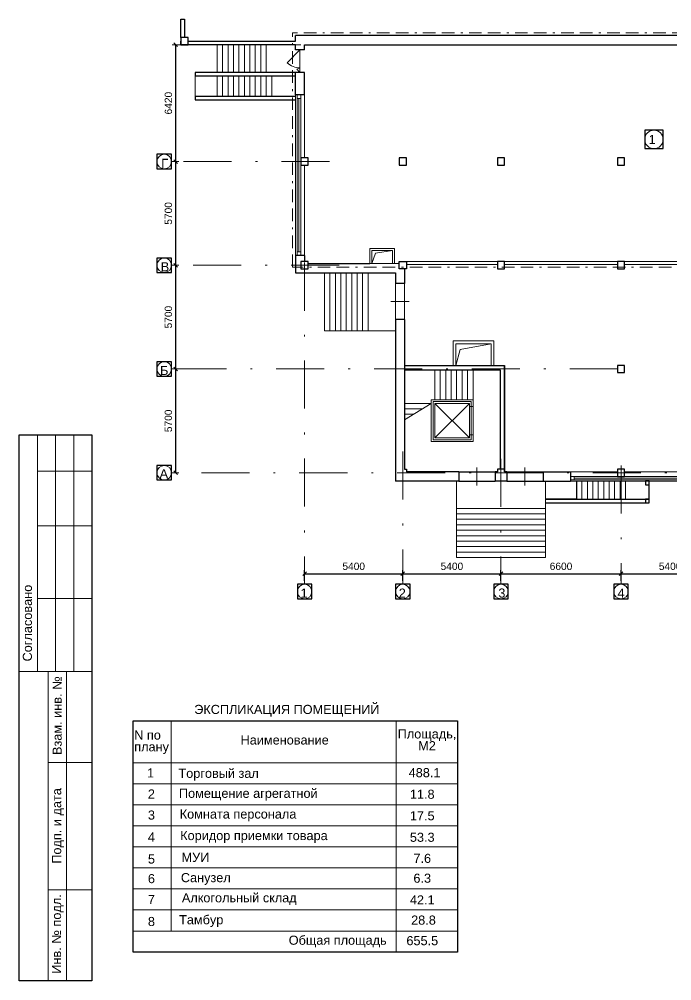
# Model space of a CAD drawing. Header units: metres. Extents: x 0 to 81, y 0.1 to 53.8.
# Drawn here: x 0 to 35.9, y 1 to 53.8 of the extents above; entities that cross this region are included whole.
import ezdxf
from ezdxf.enums import TextEntityAlignment as Align

# ---------------------------------------------------------------- set-up
doc = ezdxf.new("R2010")
doc.units = ezdxf.units.M
doc.header["$MEASUREMENT"] = 0
doc.linetypes.add('( Border )', pattern=[1.751, 0.5, -0.25, 0.5, -0.25, 0.001, -0.25])
doc.linetypes.add('DGN Style 4', pattern=[5.284542, 2.640621, -1.32031, 0.003301, -1.32031])
doc.layers.get('DEFPOINTS').update_dxf_attribs({"lineweight": 0})
doc.layers.add('Level 63', color=7, linetype='Continuous', lineweight=0)
doc.layers.add('YOLO_STAMP', color=1, linetype='Continuous')
doc.layers.add('YOLO_TABLE', color=1, linetype='Continuous')
doc.layers.add('Стена', color=250, linetype='Continuous', lineweight=53, true_color=0x2d2d2d)
doc.styles.get("Standard").update_dxf_attribs({"font": 'txt.shx'})
doc.styles.add('Style-Arial', font='arial.ttf')
doc.dimstyles.get("Standard").update_dxf_attribs({"dimtxt": 0.18, "dimasz": 0.18, "dimexe": 0.18, "dimexo": 0.0625, "dimgap": 0.09, "dimtad": 0, "dimtih": 1, "dimtoh": 1, "dimdec": 4, "dimzin": 0, "dimdsep": 46, "dimtxsty": 'Standard', "dimcen": 0.09, "dimadec": 0, "dimazin": 0, "dimtfac": 1, "dimtdec": 4, "dimtofl": 0, "dimtmove": 0, "dimatfit": 3, "dimfxl": 1, "dimtolj": 1, "dimtzin": 0, "dimarcsym": 0})

# ---------------------------------------------------------------- blocks, each defined once
blk = doc.blocks.new('_Oblique')
at = {"color": 0, "linetype": 'ByBlock', "lineweight": -2}
blk.add_line((0.5, 0.5), (-0.5, -0.5), dxfattribs=at)
blk = doc.blocks.new('*D2')
at = {"color": 5, "linetype": 'Continuous', "lineweight": 0, "transparency": 16777216}
for p, q in [((8.775, 34.619), (8.408, 34.619)), ((8.773, 28.919), (8.408, 28.919))]:
    blk.add_line(p, q, dxfattribs=at)
at = {"color": 0, "linetype": 'Continuous', "lineweight": -2, "transparency": 16777216}
blk.add_line((8.608, 28.919), (8.608, 34.619), dxfattribs=at)
at = {"layer": 'DEFPOINTS', "color": 0, "linetype": 'Continuous', "lineweight": 0, "transparency": 16777216}
for p in [(8.608, 34.619), (8.975, 34.619), (8.973, 28.919)]:
    blk.add_point(p, dxfattribs=at)
at = {"color": 0, "linetype": 'Continuous', "lineweight": -2, "transparency": 16777216, "xscale": 0.2, "yscale": 0.2, "zscale": 0.2}
for p, rotation in [((8.608, 34.619), 90), ((8.608, 28.919), 270)]:
    blk.add_blockref('_Oblique', p, dxfattribs=dict(at, rotation=rotation))
at = {"color": 0, "linetype": 'Continuous', "lineweight": 0, "transparency": 16777216, "insert": (8.204, 31.769), "char_height": 0.4, "attachment_point": 5, "rotation": 90, "style": 'Style-Arial'}
blk.add_mtext('5700', dxfattribs=at)
blk = doc.blocks.new('*D3')
at = {"color": 5, "linetype": 'Continuous', "lineweight": 0, "transparency": 16777216}
for p, q in [((8.775, 40.319), (8.408, 40.319)), ((8.775, 34.619), (8.408, 34.619))]:
    blk.add_line(p, q, dxfattribs=at)
at = {"color": 0, "linetype": 'Continuous', "lineweight": -2, "transparency": 16777216}
blk.add_line((8.608, 34.619), (8.608, 40.319), dxfattribs=at)
at = {"layer": 'DEFPOINTS', "color": 0, "linetype": 'Continuous', "lineweight": 0, "transparency": 16777216}
for p in [(8.608, 40.319), (8.975, 40.319), (8.975, 34.619)]:
    blk.add_point(p, dxfattribs=at)
at = {"color": 0, "linetype": 'Continuous', "lineweight": -2, "transparency": 16777216, "xscale": 0.2, "yscale": 0.2, "zscale": 0.2}
for p, rotation in [((8.608, 40.319), 90), ((8.608, 34.619), 270)]:
    blk.add_blockref('_Oblique', p, dxfattribs=dict(at, rotation=rotation))
at = {"color": 0, "linetype": 'Continuous', "lineweight": 0, "transparency": 16777216, "insert": (8.204, 37.469), "char_height": 0.4, "attachment_point": 5, "rotation": 90, "style": 'Style-Arial'}
blk.add_mtext('5700', dxfattribs=at)
blk = doc.blocks.new('*D4')
at = {"color": 5, "linetype": 'Continuous', "lineweight": 0, "transparency": 16777216}
for p, q in [((8.778, 46.019), (8.408, 46.019)), ((8.775, 40.319), (8.408, 40.319))]:
    blk.add_line(p, q, dxfattribs=at)
at = {"color": 0, "linetype": 'Continuous', "lineweight": -2, "transparency": 16777216}
blk.add_line((8.608, 40.319), (8.608, 46.019), dxfattribs=at)
at = {"layer": 'DEFPOINTS', "color": 0, "linetype": 'Continuous', "lineweight": 0, "transparency": 16777216}
for p in [(8.608, 46.019), (8.978, 46.019), (8.975, 40.319)]:
    blk.add_point(p, dxfattribs=at)
at = {"color": 0, "linetype": 'Continuous', "lineweight": -2, "transparency": 16777216, "xscale": 0.2, "yscale": 0.2, "zscale": 0.2}
for p, rotation in [((8.608, 46.019), 90), ((8.608, 40.319), 270)]:
    blk.add_blockref('_Oblique', p, dxfattribs=dict(at, rotation=rotation))
at = {"color": 0, "linetype": 'Continuous', "lineweight": 0, "transparency": 16777216, "insert": (8.204, 43.169), "char_height": 0.4, "attachment_point": 5, "rotation": 90, "style": 'Style-Arial'}
blk.add_mtext('5700', dxfattribs=at)
blk = doc.blocks.new('*D5')
at = {"color": 5, "linetype": 'Continuous', "lineweight": 0, "transparency": 16777216}
for p, q in [((15.495, 52.439), (8.408, 52.439)), ((8.778, 46.019), (8.408, 46.019))]:
    blk.add_line(p, q, dxfattribs=at)
at = {"color": 0, "linetype": 'Continuous', "lineweight": -2, "transparency": 16777216}
blk.add_line((8.608, 46.019), (8.608, 52.439), dxfattribs=at)
at = {"layer": 'DEFPOINTS', "color": 0, "linetype": 'Continuous', "lineweight": 0, "transparency": 16777216}
for p in [(8.608, 52.439), (15.695, 52.439), (8.978, 46.019)]:
    blk.add_point(p, dxfattribs=at)
at = {"color": 0, "linetype": 'Continuous', "lineweight": -2, "transparency": 16777216, "xscale": 0.2, "yscale": 0.2, "zscale": 0.2}
for p, rotation in [((8.608, 52.439), 90), ((8.608, 46.019), 270)]:
    blk.add_blockref('_Oblique', p, dxfattribs=dict(at, rotation=rotation))
at = {"color": 0, "linetype": 'Continuous', "lineweight": 0, "transparency": 16777216, "insert": (8.204, 49.229), "char_height": 0.4, "attachment_point": 5, "rotation": 90, "style": 'Style-Arial'}
blk.add_mtext('6420', dxfattribs=at)
blk = doc.blocks.new('*D6')
at = {"color": 0, "linetype": 'Continuous', "lineweight": -2, "transparency": 16777216}
for p, q in [((15.695, 22.986), (15.695, 23.569)), ((15.695, 23.369), (21.095, 23.369)), ((21.095, 22.986), (21.095, 23.569))]:
    blk.add_line(p, q, dxfattribs=at)
at = {"layer": 'DEFPOINTS', "color": 0, "linetype": 'Continuous', "lineweight": 0, "transparency": 16777216}
for p in [(21.095, 23.369), (15.695, 22.786), (21.095, 22.786)]:
    blk.add_point(p, dxfattribs=at)
at = {"color": 0, "linetype": 'Continuous', "lineweight": -2, "transparency": 16777216, "xscale": 0.2, "yscale": 0.2, "zscale": 0.2, "rotation": 180}
blk.add_blockref('_Oblique', (15.695, 23.369), dxfattribs=at)
at = {"color": 0, "linetype": 'Continuous', "lineweight": -2, "transparency": 16777216, "xscale": 0.2, "yscale": 0.2, "zscale": 0.2}
blk.add_blockref('_Oblique', (21.095, 23.369), dxfattribs=at)
at = {"color": 0, "linetype": 'Continuous', "lineweight": 0, "transparency": 16777216, "insert": (18.395, 23.774), "char_height": 0.4, "attachment_point": 5, "style": 'Style-Arial'}
blk.add_mtext('5400', dxfattribs=at)
blk = doc.blocks.new('*D7')
at = {"color": 0, "linetype": 'Continuous', "lineweight": -2, "transparency": 16777216}
for p, q in [((21.095, 22.986), (21.095, 23.569)), ((21.095, 23.369), (26.495, 23.369)), ((26.495, 22.986), (26.495, 23.569))]:
    blk.add_line(p, q, dxfattribs=at)
at = {"layer": 'DEFPOINTS', "color": 0, "linetype": 'Continuous', "lineweight": 0, "transparency": 16777216}
for p in [(26.495, 23.369), (21.095, 22.786), (26.495, 22.786)]:
    blk.add_point(p, dxfattribs=at)
at = {"color": 0, "linetype": 'Continuous', "lineweight": -2, "transparency": 16777216, "xscale": 0.2, "yscale": 0.2, "zscale": 0.2, "rotation": 180}
blk.add_blockref('_Oblique', (21.095, 23.369), dxfattribs=at)
at = {"color": 0, "linetype": 'Continuous', "lineweight": -2, "transparency": 16777216, "xscale": 0.2, "yscale": 0.2, "zscale": 0.2}
blk.add_blockref('_Oblique', (26.495, 23.369), dxfattribs=at)
at = {"color": 0, "linetype": 'Continuous', "lineweight": 0, "transparency": 16777216, "insert": (23.795, 23.774), "char_height": 0.4, "attachment_point": 5, "style": 'Style-Arial'}
blk.add_mtext('5400', dxfattribs=at)
blk = doc.blocks.new('*D8')
at = {"color": 0, "linetype": 'Continuous', "lineweight": -2, "transparency": 16777216}
for p, q in [((26.495, 22.986), (26.495, 23.569)), ((26.495, 23.369), (33.095, 23.369)), ((33.095, 22.986), (33.095, 23.569))]:
    blk.add_line(p, q, dxfattribs=at)
at = {"layer": 'DEFPOINTS', "color": 0, "linetype": 'Continuous', "lineweight": 0, "transparency": 16777216}
for p in [(33.095, 23.369), (26.495, 22.786), (33.095, 22.786)]:
    blk.add_point(p, dxfattribs=at)
at = {"color": 0, "linetype": 'Continuous', "lineweight": -2, "transparency": 16777216, "xscale": 0.2, "yscale": 0.2, "zscale": 0.2, "rotation": 180}
blk.add_blockref('_Oblique', (26.495, 23.369), dxfattribs=at)
at = {"color": 0, "linetype": 'Continuous', "lineweight": -2, "transparency": 16777216, "xscale": 0.2, "yscale": 0.2, "zscale": 0.2}
blk.add_blockref('_Oblique', (33.095, 23.369), dxfattribs=at)
at = {"color": 0, "linetype": 'Continuous', "lineweight": 0, "transparency": 16777216, "insert": (29.795, 23.774), "char_height": 0.4, "attachment_point": 5, "style": 'Style-Arial'}
blk.add_mtext('6600', dxfattribs=at)
blk = doc.blocks.new('*D9')
at = {"color": 0, "linetype": 'Continuous', "lineweight": -2, "transparency": 16777216}
for p, q in [((33.095, 22.986), (33.095, 23.569)), ((33.095, 23.369), (38.495, 23.369)), ((38.495, 22.986), (38.495, 23.569))]:
    blk.add_line(p, q, dxfattribs=at)
at = {"layer": 'DEFPOINTS', "color": 0, "linetype": 'Continuous', "lineweight": 0, "transparency": 16777216}
for p in [(38.495, 23.369), (33.095, 22.786), (38.495, 22.786)]:
    blk.add_point(p, dxfattribs=at)
at = {"color": 0, "linetype": 'Continuous', "lineweight": -2, "transparency": 16777216, "xscale": 0.2, "yscale": 0.2, "zscale": 0.2, "rotation": 180}
blk.add_blockref('_Oblique', (33.095, 23.369), dxfattribs=at)
at = {"color": 0, "linetype": 'Continuous', "lineweight": -2, "transparency": 16777216, "xscale": 0.2, "yscale": 0.2, "zscale": 0.2}
blk.add_blockref('_Oblique', (38.495, 23.369), dxfattribs=at)
at = {"color": 0, "linetype": 'Continuous', "lineweight": 0, "transparency": 16777216, "insert": (35.795, 23.774), "char_height": 0.4, "attachment_point": 5, "style": 'Style-Arial'}
blk.add_mtext('5400', dxfattribs=at)

msp = doc.modelspace()

# ---------------------------------------------------------------- linework, layer by layer
at = {"color": 1, "linetype": '( Border )', "lineweight": 13, "ltscale": 1.388889}
for p, q in [((61.89973406, 53.09918145), (15.03473406, 53.09918145)), ((15.03473406, 40.21918145), (15.03473406, 53.09918145)), ((38.39473406, 40.21918145), (15.03473406, 40.21918145))]:
    msp.add_line(p, q, dxfattribs=at)
at = {"color": 7, "linetype": 'Continuous', "lineweight": 30}
for p, q in [((61.74973406, 52.94918145), (15.18473406, 52.94918145)), ((15.18473406, 40.84918145), (15.18473406, 39.90918145))]:
    msp.add_line(p, q, dxfattribs=at)
at = {"color": 7, "linetype": 'Continuous', "lineweight": 0}
for p, q in [((15.43973406, 52.15918145), (14.73262728, 51.45207467)), ((15.43973406, 52.15918145), (15.43973406, 50.90918145)), ((15.26295737, 51.08595815), (15.43973406, 50.90918145)), ((15.38473406, 49.47918145), (15.38473406, 41.04918145)), ((4.0000314, 31.00001541), (4.0000314, 1.00001541)), ((30.52473406, 28.61918145), (46.37473406, 28.61918145)), ((6.2738689, 11.81950488), (24.10958135, 11.81950488)), ((6.2738689, 10.66450488), (24.10958135, 10.66450488)), ((6.2738689, 9.50950488), (24.10958135, 9.50950488)), ((6.2738689, 8.35450488), (24.10958135, 8.35450488)), ((6.2738689, 7.19950488), (24.10958135, 7.19950488)), ((6.2738689, 6.04450488), (24.10958135, 6.04450488)), ((6.2738689, 4.88950488), (24.10958135, 4.88950488)), ((6.2738689, 3.73450488), (24.10958135, 3.73450488))]:
    msp.add_line(p, q, dxfattribs=at)
at = {"color": 1, "linetype": 'DGN Style 4', "lineweight": 0}
for p, q in [((17.06412759, 46.01918145), (8.37508823, 46.01918145)), ((17.59061269, 40.31918145), (8.37508823, 40.31918145)), ((15.69473406, 40.46385111), (15.69473406, 22.78591066)), ((32.92006105, 34.61918145), (8.37508823, 34.61918145)), ((21.09473406, 30.08527329), (21.09473406, 22.78591066)), ((26.49473406, 29.69090598), (26.49473406, 22.78591066)), ((33.09473406, 29.32158384), (33.09473406, 22.78591066)), ((61.09473406, 28.91918145), (8.37508823, 28.91918145))]:
    msp.add_line(p, q, dxfattribs=at)
at = {"color": 7, "linetype": 'Continuous', "lineweight": 13}
for p, q in [((15.69473406, 40.84918145), (15.69473406, 45.81918145)), ((38.29473406, 40.51918145), (21.29473406, 40.51918145)), ((26.29473406, 40.36918145), (21.29473406, 40.36918145)), ((32.89473406, 40.36918145), (26.69473406, 40.36918145)), ((38.29473406, 40.36918145), (33.29473406, 40.36918145)), ((6.2738689, 15.28450488), (24.10958135, 15.28450488)), ((6.2738689, 15.28450488), (6.2738689, 2.57950488)), ((8.34927556, 15.28450488), (8.34927556, 3.73450488)), ((20.7318906, 15.28450488), (20.7318906, 2.57950488)), ((24.10958135, 15.28450488), (24.10958135, 2.57950488)), ((6.2738689, 12.97450488), (24.10958135, 12.97450488)), ((6.2738689, 2.57950488), (24.10958135, 2.57950488))]:
    msp.add_line(p, q, dxfattribs=at)
at = {"color": 7, "linetype": 'Continuous', "lineweight": 0}
for centre in [(7.9761564, 46.01918145), (7.9761564, 40.31918145), (7.9761564, 34.61918145), (7.9761564, 28.91918145), (15.69473406, 22.38697884), (21.09473406, 22.38697884), (26.49473406, 22.38697884), (33.09473406, 22.38697884)]:
    msp.add_circle(centre, 0.39893182, dxfattribs=at)
for centre, radius, start, end in [((15.43973406, 52.15918145), 1, 225, 270), ((15.43973406, 50.90918145), 0.25, 90, 135)]:
    msp.add_arc(centre, radius, start, end, dxfattribs=at)
at = {"layer": 'Level 63', "color": 7, "linetype": 'Continuous', "lineweight": 13}
for p, q in [((0.0000314, 31.00001541), (4.0000314, 31.00001541)), ((0.0000314, 31.00001541), (0.0000314, 18.00001541)), ((1.0000314, 31.00001541), (1.0000314, 18.00001541)), ((2.0000314, 31.00001541), (2.0000314, 18.00001541)), ((3.0000314, 31.00001541), (3.0000314, 18.00001541)), ((1.0000314, 29.00001541), (4.0000314, 29.00001541)), ((1.0000314, 26.00001541), (4.0000314, 26.00001541)), ((1.0000314, 22.00001541), (4.0000314, 22.00001541)), ((0.0000314, 18.00001541), (4.0000314, 18.00001541)), ((1.6000314, 18.00001541), (4.0000314, 18.00001541)), ((2.6000314, 1.00001541), (2.6000314, 18.00001541)), ((1.6000314, 13.00001541), (4.0000314, 13.00001541)), ((1.6000314, 6.00001541), (4.0000314, 6.00001541))]:
    msp.add_line(p, q, dxfattribs=at)
at = {"layer": 'Level 63', "color": 7, "linetype": 'Continuous', "lineweight": 13, "flags": 128}
msp.add_lwpolyline([(4.0000314, 1.00001541), (1.6000314, 1.00001541), (1.6000314, 18.00001541)], dxfattribs=at)
at = {"layer": 'YOLO_STAMP'}
for points in [[(0.0000314, 31.00001541), (4.0000314, 31.00001541), (4.0000314, 1.00001541), (0.0000314, 1.00001541)], [(6.2738689, 15.28450488), (24.10958135, 15.28450488), (24.10958135, 2.57950488), (6.2738689, 2.57950488)]]:
    msp.add_lwpolyline(points, close=True, dxfattribs=at)
at = {"layer": 'YOLO_TABLE'}
for points in [[(34.39624296, 46.72690078), (35.40924082, 46.72690078), (35.40924082, 47.73989865), (34.39624296, 47.73989865)], [(7.57722458, 45.62024963), (8.37508823, 45.62024963), (8.37508823, 46.41811327), (7.57722458, 46.41811327)], [(7.57722458, 39.92024963), (8.37508823, 39.92024963), (8.37508823, 40.71811327), (7.57722458, 40.71811327)], [(7.57722458, 34.22024963), (8.37508823, 34.22024963), (8.37508823, 35.01811327), (7.57722458, 35.01811327)], [(7.57722458, 28.52024963), (8.37508823, 28.52024963), (8.37508823, 29.31811327), (7.57722458, 29.31811327)], [(15.29580224, 21.98804702), (16.09366589, 21.98804702), (16.09366589, 22.78591066), (15.29580224, 22.78591066)], [(20.69580224, 21.98804702), (21.49366589, 21.98804702), (21.49366589, 22.78591066), (20.69580224, 22.78591066)], [(26.09580224, 21.98804702), (26.89366589, 21.98804702), (26.89366589, 22.78591066), (26.09580224, 22.78591066)], [(32.69580224, 21.98804702), (33.49366589, 21.98804702), (33.49366589, 22.78591066), (32.69580224, 22.78591066)]]:
    msp.add_lwpolyline(points, close=True, dxfattribs=at)
at = {"layer": 'Стена', "color": 7, "lineweight": 30, "ltscale": 0.001}
msp.add_line((15.69473406, 40.84918145), (15.18473406, 40.84918145), dxfattribs=at)
at = {"layer": 'Стена', "color": 7, "linetype": 'Continuous', "lineweight": 0}
for p, q in [((25.95473406, 36.00918145), (24.01473406, 36.00918145)), ((24.01473406, 36.00918145), (24.01473406, 34.81918145)), ((25.95473406, 34.81918145), (25.95473406, 36.00918145))]:
    msp.add_line(p, q, dxfattribs=at)
at = {"layer": 'Стена', "color": 7, "lineweight": 30, "ltscale": 0.001, "flags": 128}
for points in [[(8.88473406, 52.83918145), (8.88473406, 53.83918145), (9.08473406, 53.83918145), (9.08473406, 52.83918145)], [(9.28473406, 52.83918145), (8.88473406, 52.83918145), (8.88473406, 52.43918145), (9.28473406, 52.43918145), (9.28473406, 52.83918145)], [(9.28473406, 52.63918145), (15.18473406, 52.63918145), (15.18473406, 52.94918145)], [(15.18473406, 52.43918145), (8.88473406, 52.43918145), (8.88473406, 52.63918145)], [(15.18473406, 52.15918145), (15.18473406, 52.43918145)], [(15.69473406, 52.43918145), (15.69473406, 52.43918145), (61.23973406, 52.43918145), (61.23973406, 52.24918145)], [(15.69473406, 52.15918145), (15.69473406, 52.43918145)], [(15.69473406, 52.15918145), (15.18473406, 52.15918145)], [(15.18473406, 50.90918145), (9.68473406, 50.90918145)], [(9.68473406, 50.90918145), (9.68473406, 50.70918145)], [(15.18473406, 49.67918145), (15.18473406, 50.90918145)], [(15.69473406, 50.90918145), (15.18473406, 50.90918145)], [(15.69473406, 49.67918145), (15.69473406, 50.90918145)], [(15.18473406, 50.70918145), (9.68473406, 50.70918145)], [(15.69473406, 49.67918145), (15.18473406, 49.67918145)], [(9.68473406, 49.60918145), (9.68473406, 49.40918145), (15.18473406, 49.40918145)], [(9.68473406, 49.60918145), (15.18473406, 49.60918145)], [(15.89473406, 46.21918145), (15.49473406, 46.21918145), (15.49473406, 45.81918145), (15.89473406, 45.81918145), (15.89473406, 46.21918145)], [(15.69473406, 40.84918145), (15.69473407, 40.51918145)], [(15.89473406, 40.51918145), (15.49473406, 40.51918145), (15.49473406, 40.11918145), (15.89473406, 40.11918145), (15.89473406, 40.51918145)], [(15.89473406, 40.41918145), (19.28473406, 40.41918145)], [(20.89473406, 40.40918145), (20.89473406, 40.51918145), (21.29473406, 40.51918145), (21.29473406, 40.11918145), (20.89473406, 40.11918145), (20.89473406, 40.51918145)], [(26.69473406, 40.51918145), (26.29473406, 40.51918145), (26.29473406, 40.11918145), (26.69473406, 40.11918145), (26.69473406, 40.51918145)], [(33.29473406, 40.51918145), (32.89473406, 40.51918145), (32.89473406, 40.11918145), (33.29473406, 40.11918145), (33.29473406, 40.51918145)], [(15.18473406, 39.90918145), (20.68473406, 39.90918145)], [(20.68473406, 39.90918145), (20.68473406, 39.31918145)], [(21.19473406, 40.11918145), (21.19473406, 39.31918145)], [(21.19473406, 39.31918145), (20.68473406, 39.31918145)], [(20.68473406, 37.33918145), (20.68473406, 28.45918145)], [(21.19473406, 37.33918145), (20.68473406, 37.33918145)], [(21.19473406, 37.33918145), (21.19473406, 29.11918145)], [(21.19473406, 34.81918145), (23.86473406, 34.81918145)], [(21.19473406, 34.81918145), (26.69473406, 34.81918145), (26.69473406, 28.96918145)], [(21.19473406, 34.56918145), (26.44473406, 34.56918145), (26.44473406, 29.11918145)], [(26.69473406, 28.96918145), (26.69473406, 34.76918145)], [(33.29473406, 34.81918145), (32.89473406, 34.81918145), (32.89473406, 34.41918145), (33.29473406, 34.41918145), (33.29473406, 34.81918145)], [(21.19473406, 29.11918145), (21.29473406, 29.11918145), (21.29473406, 28.96918145)], [(26.69473406, 29.11918145), (26.29473406, 29.11918145), (26.29473406, 28.96918145)], [(26.69473406, 28.96918145), (26.69473406, 29.11918145)], [(33.29473406, 29.11918145), (32.89473406, 29.11918145), (32.89473406, 28.71918145), (33.29473406, 28.71918145), (33.29473406, 29.11918145)], [(33.29473406, 28.91918145), (33.29473406, 29.11918145)], [(24.17473406, 28.96918145), (21.29473406, 28.96918145)], [(24.17473406, 28.96918145), (24.17473406, 28.45918145)], [(24.17473406, 28.96918145), (26.17473406, 28.96918145)], [(26.29473406, 28.96918145), (26.17473406, 28.96918145)], [(26.17473406, 28.96918145), (26.17473406, 28.45918145)], [(26.81473406, 28.96918145), (26.69473406, 28.96918145)], [(26.81473406, 28.96918145), (26.81473406, 28.45918145)], [(26.81473406, 28.96918145), (28.81473406, 28.96918145)], [(28.81473406, 28.96918145), (28.81473406, 28.45918145)], [(28.81473406, 28.96918145), (30.32473406, 28.96918145)], [(30.32473406, 28.96918145), (30.32473406, 28.45918145)], [(24.17473406, 28.45918145), (20.68473406, 28.45918145)], [(24.17473406, 28.45918145), (26.17473406, 28.45918145)], [(26.81473406, 28.45918145), (26.17473406, 28.45918145)], [(26.81473406, 28.45918145), (28.81473406, 28.45918145)], [(28.81473406, 28.45918145), (30.32473406, 28.45918145)], [(30.64473406, 28.45918145), (30.64473406, 27.45918145), (28.94473406, 27.45918145)], [(34.64473406, 28.25918145), (34.64473406, 28.45918145), (34.44473406, 28.45918145), (34.44473406, 28.25918145), (34.64473406, 28.25918145)], [(34.64473406, 27.45918145), (34.64473406, 28.45918145)], [(28.94473406, 27.45918145), (34.64473406, 27.45918145)], [(28.94473406, 27.25918145), (34.64473406, 27.25918145)], [(34.64473406, 27.25918145), (34.64473406, 27.45918145), (34.44473406, 27.45918145), (34.44473406, 27.25918145), (34.64473406, 27.25918145)]]:
    msp.add_lwpolyline(points, dxfattribs=at)
at = {"layer": 'Стена', "color": 7, "linetype": 'Continuous', "lineweight": 0, "flags": 128}
for points in [[(10.88473406, 50.90918145), (10.88473406, 52.43918145)], [(11.18473406, 50.90918145), (11.18473406, 52.43918145)], [(11.48473406, 50.90918145), (11.48473406, 52.43918145)], [(11.78473406, 50.90918145), (11.78473406, 52.43918145)], [(12.08473406, 50.90918145), (12.08473406, 52.43918145)], [(12.38473406, 50.90918145), (12.38473406, 52.43918145)], [(12.68473406, 50.90918145), (12.68473406, 52.43918145)], [(12.98473406, 50.90918145), (12.98473406, 52.43918145)], [(13.28473406, 50.90918145), (13.28473406, 52.43918145)], [(13.58473406, 50.90918145), (13.58473406, 52.43918145)], [(9.68473406, 49.60751478), (9.68473406, 50.70918145)], [(10.88473406, 49.60918145), (10.88473406, 50.71084812)], [(11.18473406, 49.60918145), (11.18473406, 50.71084812)], [(11.48473406, 49.60918145), (11.48473406, 50.71084812)], [(11.78473406, 49.60918145), (11.78473406, 50.71084812)], [(12.08473406, 49.60918145), (12.08473406, 50.71084812)], [(12.38473406, 49.60918145), (12.38473406, 50.71084812)], [(12.68473406, 49.60918145), (12.68473406, 50.71084812)], [(12.98473406, 49.60918145), (12.98473406, 50.71084812)], [(13.28473406, 49.60918145), (13.28473406, 50.71084812)], [(13.58473406, 49.60918145), (13.58473406, 50.71084812)], [(13.88473406, 49.60918145), (13.88473406, 50.71084812)], [(15.48473406, 49.67918145), (15.48473406, 49.47918145), (15.28473406, 49.47918145), (15.28473406, 49.67918145), (15.48473406, 49.67918145)], [(15.28473406, 49.47918145), (15.28473406, 40.84918145)], [(15.48473406, 49.47918145), (15.48473406, 40.84918145)], [(15.48473406, 41.04918145), (15.48473406, 40.84918145), (15.28473406, 40.84918145), (15.28473406, 41.04918145), (15.48473406, 41.04918145)], [(19.38473406, 40.41918145), (19.58976005, 40.98798292), (20.53473406, 41.13918145)], [(16.78473406, 39.90918145), (16.78473406, 36.70918145)], [(17.08473406, 39.90918145), (17.08473406, 36.70918145)], [(17.38473406, 39.90918145), (17.38473406, 36.70918145)], [(17.68473406, 39.90918145), (17.68473406, 36.70918145)], [(17.98473406, 39.90918145), (17.98473406, 36.70918145)], [(18.28473406, 39.90918145), (18.28473406, 36.70918145)], [(18.58473406, 39.90918145), (18.58473406, 36.70918145)], [(18.88473406, 39.90918145), (18.88473406, 36.70918145)], [(19.18473406, 39.90918145), (19.18473406, 36.70918145)], [(16.78473406, 36.70918145), (19.18473406, 36.70918145)], [(19.18473406, 36.70918145), (20.68473406, 36.70918145)], [(24.01473406, 34.81918145), (24.24775676, 35.68883399), (25.95473406, 36.00918145)], [(22.85692918, 32.92771804), (22.85692918, 34.56918145)], [(23.15692918, 32.92771804), (23.15692918, 34.56918145)], [(23.45692918, 32.92771804), (23.45692918, 34.56918145)], [(23.75692918, 32.92771804), (23.75692918, 34.56918145)], [(24.05692918, 32.92771804), (24.05692918, 34.56918145)], [(24.35692918, 32.92771804), (24.35692918, 34.56918145)], [(24.65692918, 32.92771804), (24.65692918, 34.56918145)], [(24.95692918, 32.92771804), (24.95692918, 34.56918145)], [(22.65692918, 32.92771804), (24.95692918, 32.92771804), (24.95692918, 30.62771804), (22.65692918, 30.62771804), (22.65692918, 32.92771804)], [(22.65692918, 32.72771804), (21.19473406, 32.72771804)], [(21.19473406, 31.82771804), (22.65692918, 32.72771804)], [(22.16953081, 32.42771804), (21.19473406, 32.42771804)], [(22.85692918, 30.82771804), (24.75692918, 32.72771804)], [(22.85692918, 32.72771804), (24.75692918, 30.82771804)], [(24.75692918, 32.55826454), (24.95692918, 32.55826454)], [(21.68213244, 32.12771804), (21.19473406, 32.12771804)], [(24.75692918, 30.99717154), (24.95692918, 30.99717154)], [(30.32473406, 28.71918145), (46.57473406, 28.71918145)], [(30.32473406, 28.71918145), (30.32473406, 28.51918145), (30.52473406, 28.51918145), (30.52473406, 28.71918145), (30.32473406, 28.71918145)], [(24.04473406, 24.25918145), (24.04473406, 28.45918145)], [(28.94473406, 24.25918145), (28.94473406, 28.45918145)], [(30.32473406, 28.51918145), (46.57473406, 28.51918145)], [(30.64473406, 27.45918145), (30.64473406, 28.45918145)], [(30.94473406, 27.45918145), (30.94473406, 28.45918145)], [(31.24473406, 27.45918145), (31.24473406, 28.45918145)], [(31.54473406, 27.45918145), (31.54473406, 28.45918145)], [(31.84473406, 27.45918145), (31.84473406, 28.45918145)], [(32.14473406, 27.45918145), (32.14473406, 28.45918145)], [(32.44473406, 27.45918145), (32.44473406, 28.45918145)], [(32.74473406, 27.45918145), (32.74473406, 28.45918145)], [(33.04473406, 27.45918145), (33.04473406, 28.45918145)], [(33.34473406, 27.45918145), (33.34473406, 28.45918145)], [(24.04473406, 26.95918145), (28.94473406, 26.95918145)], [(33.34473406, 27.45918145), (30.64473406, 27.45918145)], [(24.04473406, 26.65918145), (28.94473406, 26.65918145)], [(24.04473406, 26.35918145), (28.94473406, 26.35918145)], [(24.04473406, 26.05918145), (28.94473406, 26.05918145)], [(24.04473406, 25.75918145), (28.94473406, 25.75918145)], [(24.04473406, 25.45918145), (28.94473406, 25.45918145)], [(24.04473406, 25.15918145), (28.94473406, 25.15918145)], [(24.04473406, 24.85918145), (28.94473406, 24.85918145)], [(24.04473406, 24.55918145), (28.94473406, 24.55918145)], [(24.04473406, 24.25918145), (28.94473406, 24.25918145)]]:
    msp.add_lwpolyline(points, dxfattribs=at)
at = {"layer": 'Стена', "color": 7, "lineweight": 13, "ltscale": 0.001, "flags": 128}
for points in [[(15.18473406, 49.67918145), (15.18473406, 40.84918145)], [(15.69473406, 49.67918145), (15.69473406, 46.21918145)], [(19.28473406, 40.41918145), (19.28473406, 41.23918145), (20.63473406, 41.23918145), (20.63473406, 40.41918145), (20.89473406, 40.41918145), (20.89473406, 40.41918145)], [(20.68473406, 37.33918145), (20.68473406, 39.31918145)], [(21.19473406, 37.33918145), (21.19473406, 39.31918145)], [(21.43973406, 38.32918145), (20.43973406, 38.32918145)], [(25.17473406, 29.21418145), (25.17473406, 28.21418145)], [(27.81473406, 29.21418145), (27.81473406, 28.21418145)]]:
    msp.add_lwpolyline(points, dxfattribs=at)
at = {"layer": 'Стена', "color": 7, "linetype": 'Continuous', "lineweight": 30, "flags": 128}
for points in [[(21.29473406, 46.21918145), (20.89473406, 46.21918145), (20.89473406, 45.81918145), (21.29473406, 45.81918145), (21.29473406, 46.21918145)], [(26.69473406, 46.21918145), (26.29473406, 46.21918145), (26.29473406, 45.81918145), (26.69473406, 45.81918145), (26.69473406, 46.21918145)], [(33.29473406, 46.21918145), (32.89473406, 46.21918145), (32.89473406, 45.81918145), (33.29473406, 45.81918145), (33.29473406, 46.21918145)]]:
    msp.add_lwpolyline(points, dxfattribs=at)
at = {"layer": 'Стена', "color": 7, "lineweight": 13, "ltscale": 0.001, "flags": 128}
msp.add_lwpolyline([(19.28473406, 41.23918145), (20.63473406, 41.23918145), (20.63473406, 40.41918145), (19.28473406, 40.41918145), (19.28473406, 41.23918145)], close=True, dxfattribs=at)
at = {"layer": 'Стена', "color": 7, "linetype": 'Continuous', "lineweight": 0, "flags": 128}
for points in [[(19.38473406, 41.13918145), (20.53473406, 41.13918145), (20.53473406, 40.41918145), (19.38473406, 40.41918145), (19.38473406, 41.13918145)], [(22.75692918, 32.82771804), (24.85692918, 32.82771804), (24.85692918, 30.72771804), (22.75692918, 30.72771804), (22.75692918, 32.82771804)], [(22.85692918, 32.72771804), (24.75692918, 32.72771804), (24.75692918, 30.82771804), (22.85692918, 30.82771804), (22.85692918, 32.72771804)]]:
    msp.add_lwpolyline(points, close=True, dxfattribs=at)
at = {"layer": 'Стена', "color": 7, "linetype": 'Continuous', "lineweight": 13, "flags": 128}
for points in [[(26.69473406, 34.81918145), (26.10473406, 34.81918145), (26.10473406, 36.15918145), (23.86473406, 36.15918145), (23.86473406, 34.81918145)], [(32.89473406, 28.96918145), (30.32473406, 28.96918145)], [(33.29473406, 28.96918145), (38.29473406, 28.96918145)], [(30.32473406, 28.45918145), (46.57473406, 28.45918145)]]:
    msp.add_lwpolyline(points, dxfattribs=at)
at = {"layer": 'Стена', "color": 7, "linetype": 'Continuous', "lineweight": 0}
msp.add_circle((34.90274189, 47.23339972), 0.50649893, dxfattribs=at)

# ---------------------------------------------------------------- texts
at = {"color": 7, "linetype": 'Continuous', "lineweight": 0, "style": 'Style-Arial'}
for s, p in [('1', (34.8078651, 47.48421409)), ('Торговый зал', (10.9661556, 12.65080244)), ('1', (7.22203135, 12.67054882)), ('2', (7.26776306, 11.51322687)), ('Помещение агрегатной', (12.59724869, 11.55236341)), ('3', (7.27043074, 10.35590492)), ('Комната персонала', (12.03435456, 10.41227166)), ('4', (7.26928745, 9.14826463)), ('Коридор приемки товара', (12.90860347, 9.22985445)), ('5', (7.27233623, 7.94062433)), ('МУИ', (9.69090164, 8.03503645)), ('6', (7.27043074, 6.86269071)), ('Санузел', (10.26178422, 6.91814137)), ('Алкогольный склад', (12.10271815, 5.81157006)), ('7', (7.27043074, 5.71982132)), ('8', (7.27081184, 4.50786343)), ('Тамбур', (10.00989307, 4.60526171)), ('Общая площадь ', (17.61183784, 3.47979762))]:
    msp.add_text(s, height=0.5, dxfattribs=at).set_placement(p, align=Align.TOP_CENTER)
at = {"color": 7, "lineweight": 13, "style": 'Style-Arial'}
msp.add_text('ЭКСПЛИКАЦИЯ ПОМЕЩЕНИЙ ', height=0.5, dxfattribs=at).set_placement((9.62409459, 16.16106646), align=Align.TOP_LEFT)
at = {"color": 7, "linetype": 'Continuous', "lineweight": 30, "char_height": 0.5, "attachment_point": 5, "line_spacing_factor": 0.6, "style": 'Style-Arial'}
for s, insert in [('Г', (7.99724499, 45.91753163)), ('В', (8.01736886, 40.23450566)), ('Б', (7.97606196, 34.53994677)), ('А', (7.95366848, 28.86357355)), ('1', (15.66570642, 22.30240971)), ('2', (21.06570642, 22.30240971)), ('3', (26.54097695, 22.30240971)), ('4', (33.09813336, 22.30240971))]:
    msp.add_mtext(s, dxfattribs=dict(at, insert=insert))
at = {"color": 7, "linetype": 'Continuous', "lineweight": 0, "insert": (22.42686762, 14.81478911), "char_height": 0.5, "attachment_point": 2, "line_spacing_factor": 0.776524, "style": 'Style-Arial'}
msp.add_mtext('Площадь,\\PМ2', dxfattribs=at)
at = {"color": 7, "linetype": 'Continuous', "lineweight": 13, "char_height": 0.5, "attachment_point": 1, "style": 'Style-Arial'}
for s, insert, line_spacing_factor in [('N по \\Pплану', (6.32534818, 14.75338368), 0.776524), ('Наименование', (12.17357095, 14.48272224), 0.6)]:
    msp.add_mtext(s, dxfattribs=dict(at, insert=insert, line_spacing_factor=line_spacing_factor))
at = {"layer": 'Level 63', "color": 7, "linetype": 'Continuous', "lineweight": 0, "style": 'Style-Arial'}
for s, p in [('Согласовано', (0.448821, 20.65485914)), ('Взам. инв. №', (2.08538927, 15.5687358)), ('Подп. и дата', (2.05961641, 9.50914841)), ('Инв. № подл.', (2.05068716, 3.57331281))]:
    msp.add_text(s, height=0.50004, rotation=90, dxfattribs=at).set_placement(p, align=Align.MIDDLE_CENTER)
at = {"layer": 'Стена', "color": 7, "linetype": 'Continuous', "lineweight": 0, "style": 'Style-Arial'}
for s, p in [('488.1', (22.29157609, 12.68542287)), ('11.8', (22.16374226, 11.50076022)), ('17.5', (22.16374226, 10.31892937)), ('53.3', (22.16374226, 9.13709853)), ('7.6', (22.16374226, 7.97799521)), ('6.3', (22.16374226, 6.88707443)), ('42.1', (22.16374226, 5.69387983)), ('28.8', (22.23319037, 4.58468675)), ('655.5', (22.1672176, 3.45348014))]:
    msp.add_text(s, height=0.5, dxfattribs=at).set_placement(p, align=Align.TOP_CENTER)

# ---------------------------------------------------------------- dimensions: what is measured, and where the dimension line sits
at = {"color": 5, "linetype": 'Continuous', "lineweight": 0}
for base, p1, p2, picture, middle in [((8.60838808, 52.43918145), (8.97849037, 46.01918145), (15.69473406, 52.43918145), '*D5', (8.20415889, 49.22918145)), ((8.60838808, 46.01918145), (8.97474037, 40.31918145), (8.97849037, 46.01918145), '*D4', (8.20415889, 43.16918145)), ((8.60838808, 40.31918145), (8.97474037, 34.61918145), (8.97474037, 40.31918145), '*D3', (8.20415889, 37.46918145)), ((8.60838808, 34.61918145), (8.97349037, 28.91918145), (8.97474037, 34.61918145), '*D2', (8.20415889, 31.76918145))]:
    dim = msp.add_linear_dim(base=base, p1=p1, p2=p2, angle=90, dimstyle='Standard', override={"dimtxt": 0.4, "dimasz": 0.2, "dimexe": 0.2, "dimexo": 0.2, "dimgap": 0.2, "dimtad": 1, "dimtih": 0, "dimtoh": 0, "dimlfac": 1000, "dimzin": 11, "dimtxsty": 'Style-Arial', "dimblk": 'Oblique', "dimclre": 5, "dimtolj": 0, "dimtzin": 11, "dimlwe": 0}, dxfattribs=at)
    dim.commit()
    dim.dimension.update_dxf_attribs({"geometry": picture, "text_midpoint": middle})
for base, p1, p2, picture, middle in [((21.09473406, 23.36931639), (15.69473406, 22.78591066), (21.09473406, 22.78591066), '*D6', (18.39473406, 23.77354559)), ((26.49473406, 23.36931639), (21.09473406, 22.78591066), (26.49473406, 22.78591066), '*D7', (23.79473406, 23.77354559)), ((33.09473406, 23.36931639), (26.49473406, 22.78591066), (33.09473406, 22.78591066), '*D8', (29.79473406, 23.77354559)), ((38.49473406, 23.36931639), (33.09473406, 22.78591066), (38.49473406, 22.78591066), '*D9', (35.79473406, 23.77354559))]:
    dim = msp.add_linear_dim(base=base, p1=p1, p2=p2, dimstyle='Standard', override={"dimtxt": 0.4, "dimasz": 0.2, "dimexe": 0.2, "dimexo": 0.2, "dimgap": 0.2, "dimtad": 1, "dimtih": 0, "dimtoh": 0, "dimlfac": 1000, "dimzin": 11, "dimtxsty": 'Style-Arial', "dimblk": 'Oblique', "dimtolj": 0, "dimtzin": 11}, dxfattribs=at)
    dim.commit()
    dim.dimension.update_dxf_attribs({"geometry": picture, "text_midpoint": middle})

doc.saveas('drawing.dxf')
